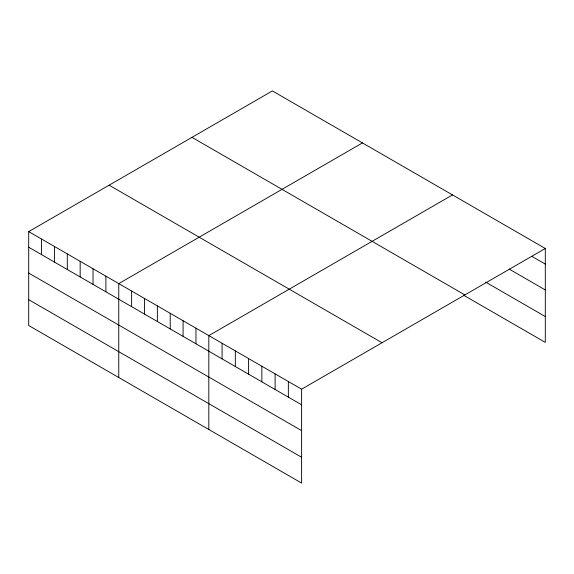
<?xml version="1.0" encoding="UTF-8"?>
<svg xmlns="http://www.w3.org/2000/svg" width="574" height="574" viewBox="0 0 574 574"><rect width="100%" height="100%" fill="white"/><g stroke="black" fill="none" stroke-linecap="round" stroke-linejoin="round"><path stroke-width="0.86" d="M28.7 231.616L301.615 389.179L301.615 483.078L28.7 325.515L28.7 231.616L272.385 90.922L545.3 248.485L545.3 342.384L463.555 295.194M362.445 142.919L118.761 283.613L118.761 377.505M452.513 194.916L208.821 335.611L208.821 429.503M301.615 389.179L545.3 248.485M532.048 256.449L545.3 264.105M509.217 269.098L545.3 289.935M485.647 282.114L545.3 316.554M191.967 137.351L464.883 294.914M109.117 185.187L382.033 342.75M28.7 247.229L301.615 404.792M28.7 273.059L301.615 430.629M28.7 299.678L301.615 457.241M288.356 381.523L288.356 397.143M275.104 373.875L275.104 389.488M261.844 366.219L261.844 381.832M248.592 358.563L248.592 374.183M235.333 350.915L235.333 366.528M222.081 343.259L222.081 358.872M195.956 328.177L195.956 343.79M183.092 320.751L183.092 336.364M170.227 313.325L170.227 328.938M157.362 305.892L157.362 321.512M144.49 298.466L144.49 314.078M131.625 291.04L131.625 306.652M105.896 276.18L105.896 291.8M93.031 268.754L93.031 284.367M80.166 261.328L80.166 276.941M67.294 253.902L67.294 269.515M54.43 246.468L54.43 262.088M41.565 239.042L41.565 254.655"/></g></svg>
